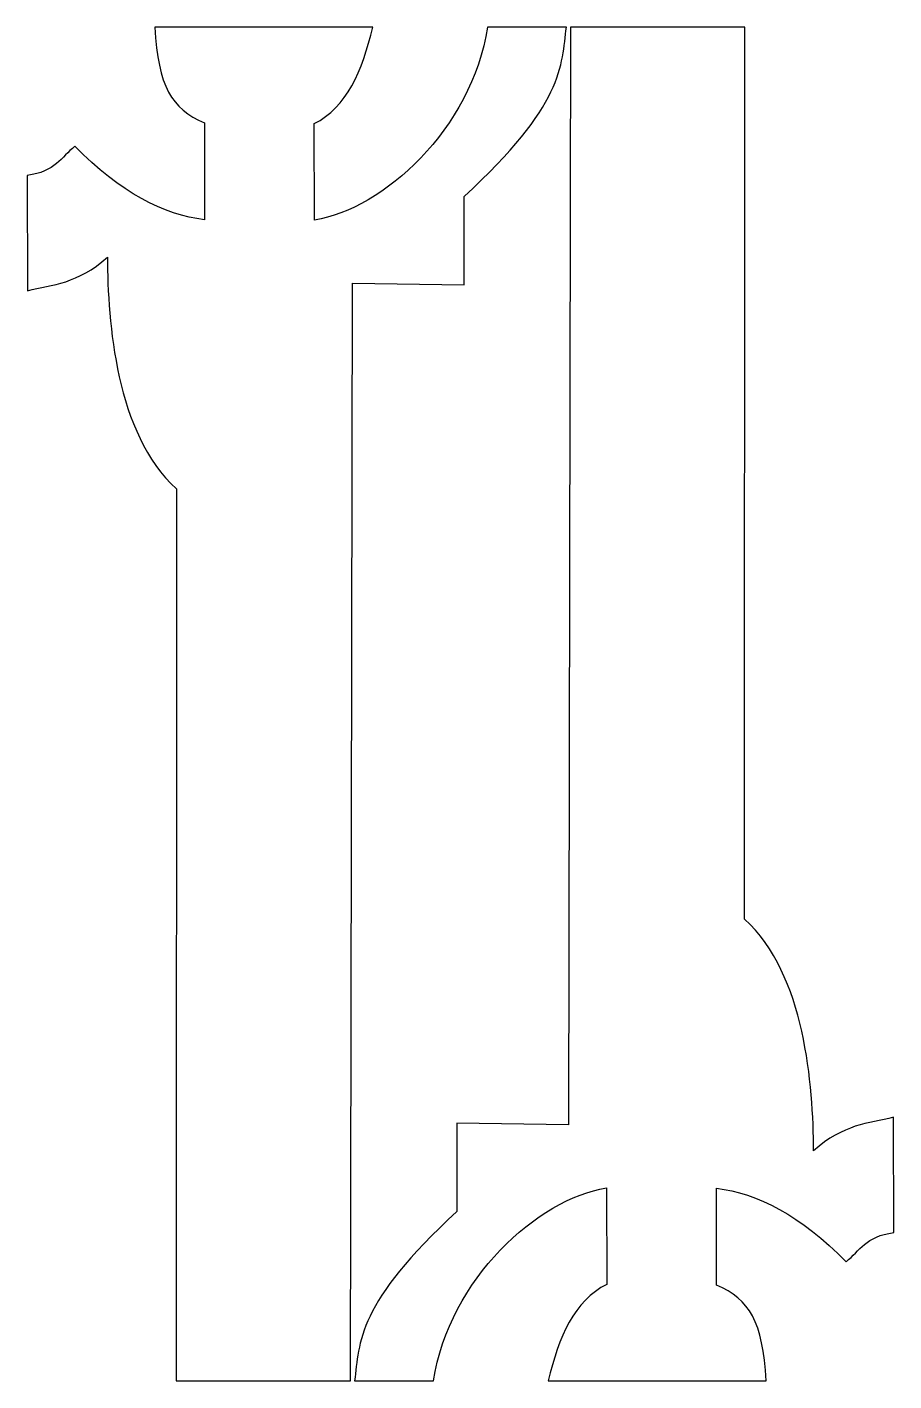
# Model space of a CAD drawing. Extents: x 13 to 199, y 2 to 292.
import ezdxf

# ---------------------------------------------------------------- set-up
doc = ezdxf.new("R2010")
doc.units = 0
doc.layers.add('Layer_1', color=7, linetype='CONTINUOUS')

msp = doc.modelspace()

# ---------------------------------------------------------------- linework, layer by layer
at = {"layer": 'Layer_1', "color": 7}
for points in [[(87.03914, 291.756062), (40.384278, 291.756062), (40.384278, 291.756062)], [(166.660999, 100.638662), (166.696277, 291.756062), (129.390027, 291.756062), (128.949055, 56.629634), (105.030722, 56.982412), (105.065999, 38.038245)], [(128.508167, 291.756062), (111.64539, 291.756062)], [(51.00289, 271.21559), (51.047001, 250.481077)], [(74.577279, 250.392882), (74.533167, 271.083284)], [(13.035195, 259.970813), (13.12339, 235.258716)], [(45.005667, 192.872466), (44.97039, 1.755113), (82.27664, 1.755113), (82.717612, 236.881494), (106.635945, 236.528716), (106.600667, 255.472897)], [(198.631471, 33.540329), (198.543277, 58.252412)], [(137.089388, 43.118245), (137.133499, 22.427837)], [(160.663777, 22.295531), (160.619666, 43.030051)], [(83.158499, 1.755057), (100.021277, 1.755057)], [(124.627527, 1.755057), (171.282388, 1.755057), (171.282388, 1.755057)]]:
    msp.add_lwpolyline(points, dxfattribs=at)
for points in [[(40.384278, 291.756062), (41.132816, 278.922881), (43.901473, 274.349244), (51.00289, 271.21559)], [(74.533167, 271.083284), (81.421252, 274.515501), (84.855191, 282.337177), (87.03914, 291.756062)], [(111.64539, 291.756062), (108.189296, 269.853162), (89.258309, 252.750708), (74.577279, 250.392882)], [(106.600667, 255.472897), (127.919367, 275.027622), (127.527756, 283.532953), (128.508167, 291.756062)], [(23.265751, 266.232619), (20.294628, 263.851256), (19.117423, 260.762503), (13.035195, 259.970813)], [(51.047001, 250.481077), (42.346146, 251.527529), (32.912643, 256.337908), (23.265751, 266.232619)], [(13.12339, 235.258716), (18.568049, 236.676233), (23.778944, 236.662009), (30.224278, 242.473021)], [(30.224278, 242.473021), (30.339905, 228.438985), (31.980576, 204.742761), (45.005667, 192.872466)], [(181.442388, 51.038107), (181.326762, 65.072143), (179.686091, 88.768367), (166.660999, 100.638662)], [(198.543277, 58.252412), (193.098618, 56.834895), (187.887723, 56.849119), (181.442388, 51.038107)], [(100.021277, 1.755057), (103.47737, 23.657985), (122.408357, 40.76042), (137.089388, 43.118245)], [(160.619666, 43.030051), (169.32052, 41.983599), (178.754024, 37.173234), (188.400916, 27.278526)], [(105.065999, 38.038245), (83.7473, 18.483499), (84.138911, 9.978166), (83.158499, 1.755057)], [(188.400916, 27.278526), (191.372038, 29.659886), (192.549244, 32.748639), (198.631471, 33.540329)], [(137.133499, 22.427837), (130.245414, 18.99562), (126.811476, 11.173941), (124.627527, 1.755057)], [(171.282388, 1.755057), (170.53385, 14.588237), (167.765194, 19.161877), (160.663777, 22.295531)]]:
    msp.add_open_spline(points, degree=3, dxfattribs=at)

doc.saveas('drawing.dxf')
